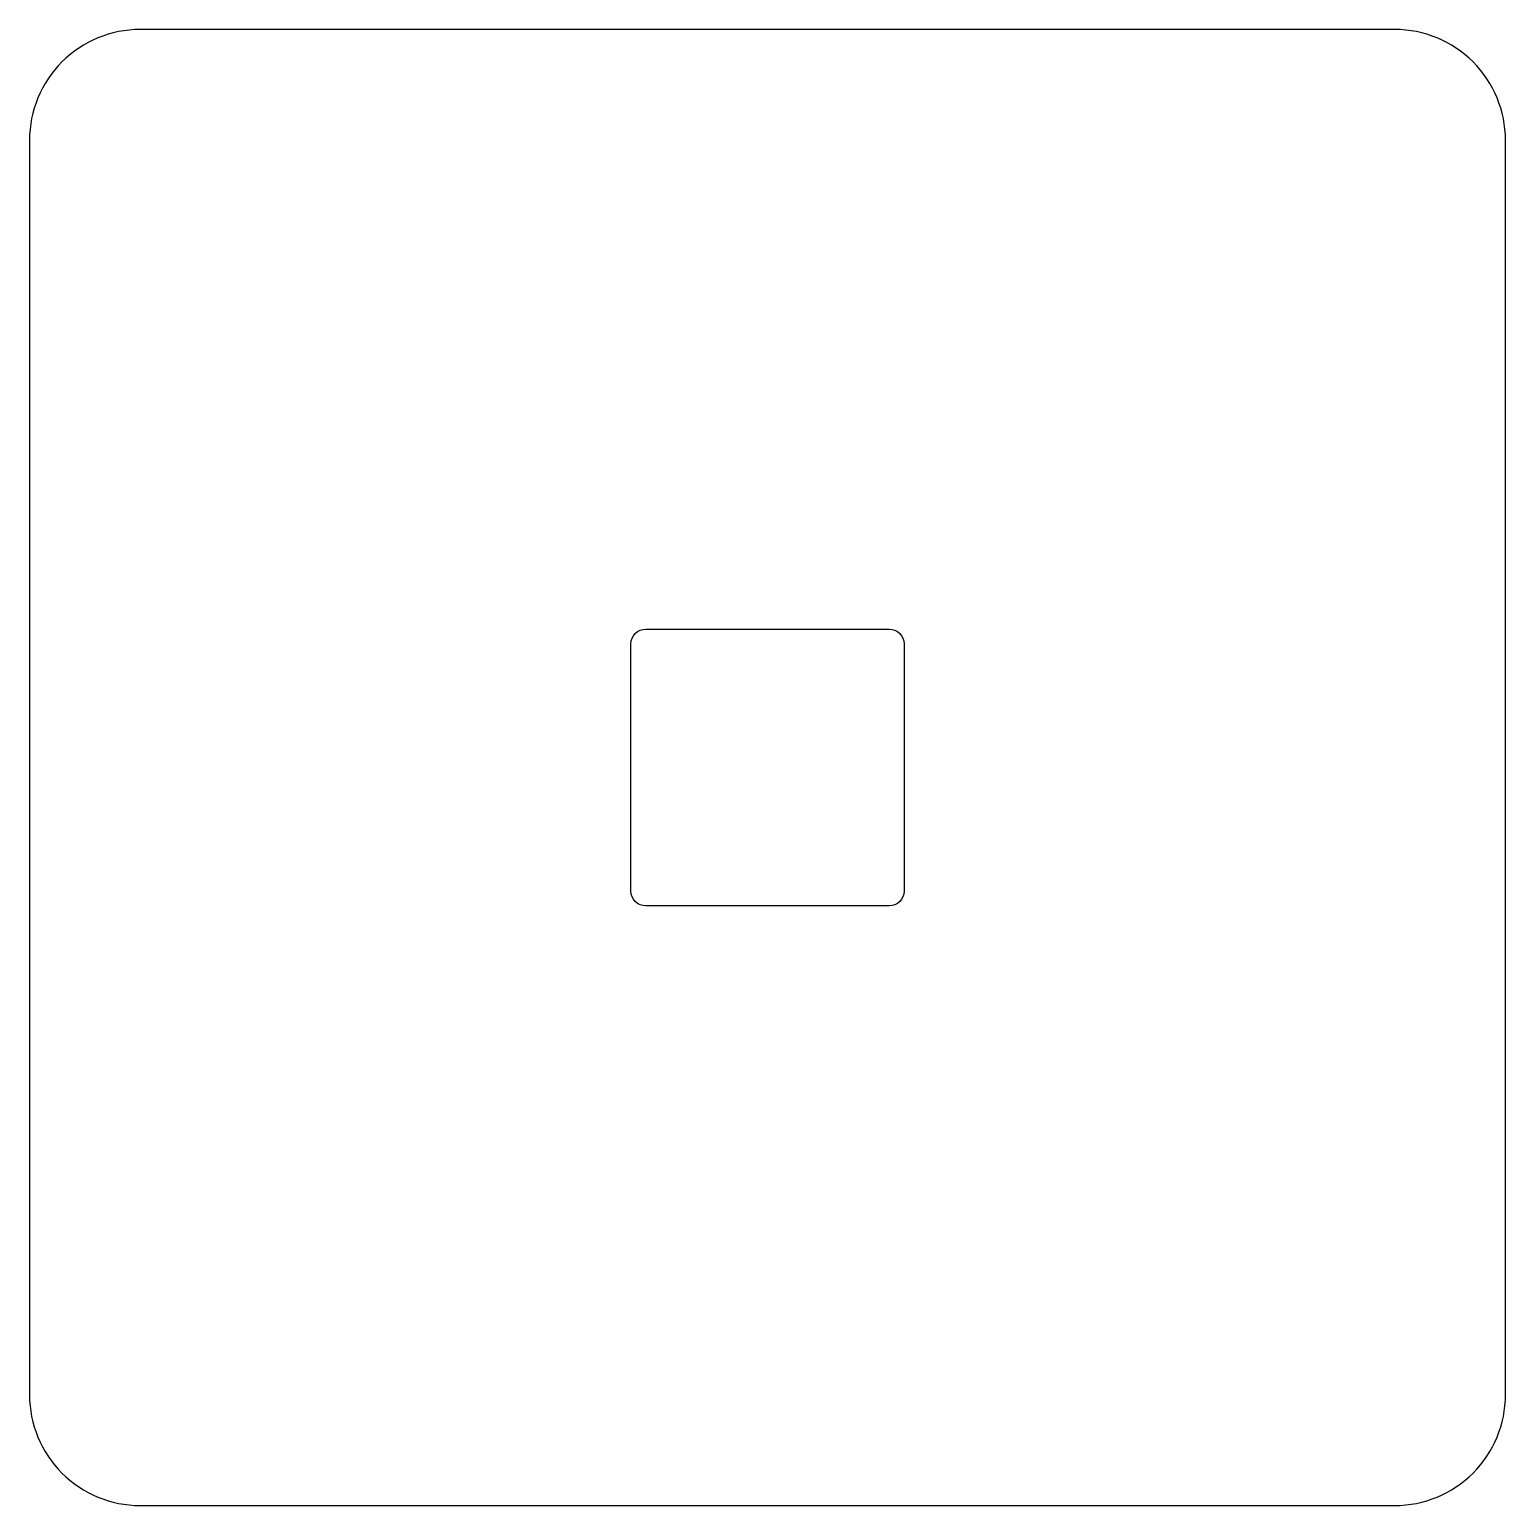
# Model space of a CAD drawing. Header units: millimetres. Extents: x 200 to 400, y -100 to 100.
import ezdxf

# ---------------------------------------------------------------- set-up
doc = ezdxf.new("R2010")
doc.units = ezdxf.units.MM
doc.layers.get('0').update_dxf_attribs({"linetype": 'CONTINUOUS'})

msp = doc.modelspace()

# ---------------------------------------------------------------- linework, layer by layer
for points in [[(200, 85), (200, -85, 0.414214), (215, -100), (385, -100, 0.414214), (400, -85), (400, 85, 0.414214), (385, 100), (215, 100, 0.414214)], [(318.5, 16.75), (318.5, -16.75, -0.414214), (316.5, -18.75), (283.5, -18.75, -0.414214), (281.5, -16.75), (281.5, 16.75, -0.414214), (283.5, 18.75), (316.5, 18.75, -0.414214)]]:
    msp.add_lwpolyline(points, format="xyb", close=True)

doc.saveas('drawing.dxf')
